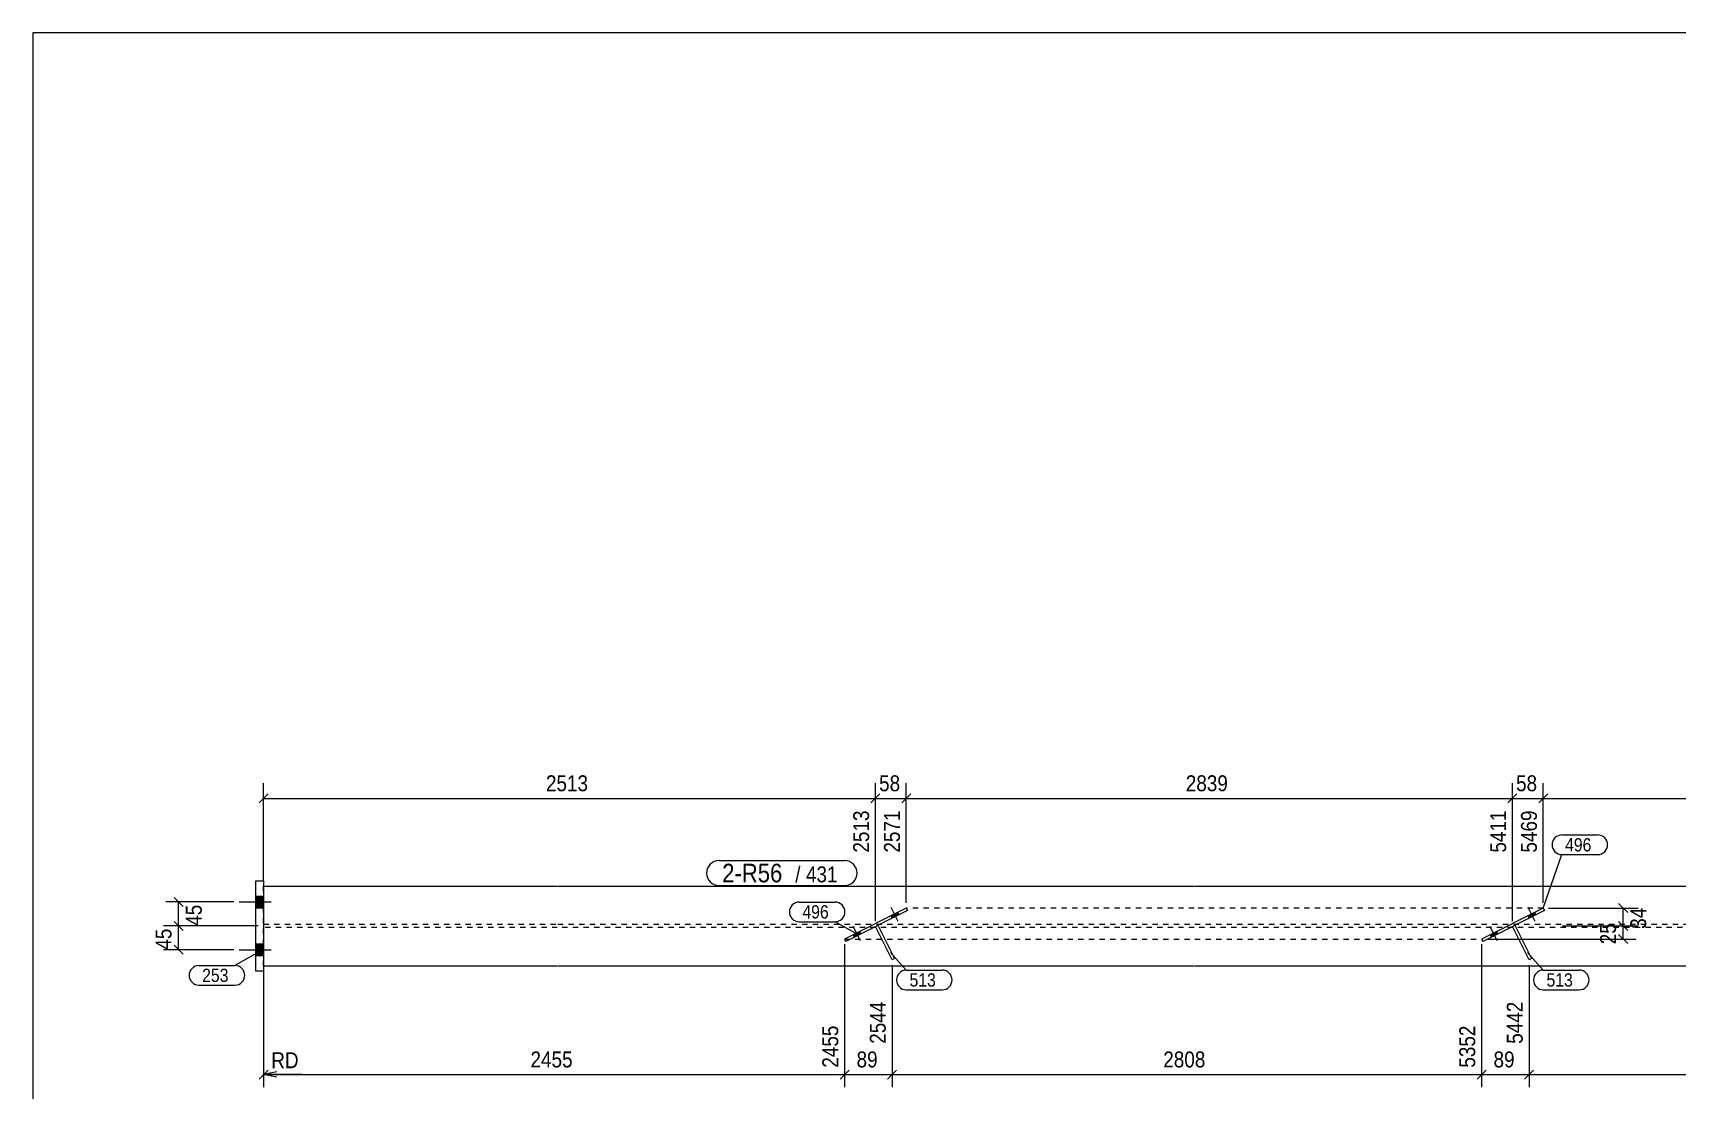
# Model space of a CAD drawing. Header units: millimetres. Extents: x 2 to 579, y 1 to 405.
# Drawn here: x 5 to 314.6, y 205.9 to 405 of the extents above; entities that cross this region are included whole.
import ezdxf

# ---------------------------------------------------------------- set-up
doc = ezdxf.new("R2010")
doc.units = ezdxf.units.MM
doc.linetypes.add('XKITLINE00', pattern=[0])
doc.linetypes.add('XKITLINE01', pattern=[4, 1, -1, 1, -1])
for name, color, linetype, lineweight in [('Bolt', 3, 'Continuous', 0), ('Dimensions', 7, 'Continuous', 0), ('DrawingSheet', 5, 'Continuous', 0), ('GraphicObject', 6, 'Continuous', 0), ('Part', 2, 'Continuous', 0), ('PartMark', 7, 'Continuous', 0)]:
    doc.layers.add(name, color=color, linetype=linetype, lineweight=lineweight)
doc.styles.add('ARIAL', font='ARIAL.TTF')

# ---------------------------------------------------------------- blocks, each defined once
blk = doc.blocks.new('*A13')
at = {"layer": 'Bolt'}
for points in [[(48.45, 240.25), (46.95, 240.25), (46.95, 242.45), (48.45, 242.45)], [(48.45, 240.25), (46.95, 240.25), (46.95, 242.45), (48.45, 242.45)], [(48.45, 240.25), (46.95, 240.25), (46.95, 242.45), (48.45, 242.45)], [(48.45, 231.25), (46.95, 231.25), (46.95, 233.45), (48.45, 233.45)], [(48.45, 231.25), (46.95, 231.25), (46.95, 233.45), (48.45, 233.45)], [(48.45, 231.25), (46.95, 231.25), (46.95, 233.45), (48.45, 233.45)]]:
    blk.add_hatch(color=3, dxfattribs=at).paths.add_polyline_path(points, flags=17)
at = {"layer": 'Bolt', "color": 3, "linetype": 'XKITLINE00', "lineweight": 0}
for p, q in [((46.95, 242.45), (48.45, 242.45)), ((46.95, 242.45), (48.45, 242.45)), ((46.95, 242.45), (48.45, 242.45)), ((43.85, 241.35), (49.85, 241.35)), ((43.85, 241.35), (49.85, 241.35)), ((43.85, 241.35), (49.85, 241.35)), ((46.95, 240.25), (48.45, 240.25)), ((46.95, 240.25), (48.45, 240.25)), ((46.95, 240.25), (48.45, 240.25)), ((43.85, 232.35), (49.85, 232.35)), ((43.85, 232.35), (49.85, 232.35)), ((43.85, 232.35), (49.85, 232.35)), ((46.95, 233.45), (48.45, 233.45)), ((46.95, 233.45), (48.45, 233.45)), ((46.95, 233.45), (48.45, 233.45)), ((46.95, 231.25), (48.45, 231.25)), ((46.95, 231.25), (48.45, 231.25)), ((46.95, 231.25), (48.45, 231.25))]:
    blk.add_line(p, q, dxfattribs=at)
blk = doc.blocks.new('*A14')
at = {"layer": 'Bolt'}
for points in [[(287.81, 239.4), (288.03, 238.96), (286.78, 238.33), (286.55, 238.78)], [(287.81, 239.4), (288.03, 238.96), (286.78, 238.33), (286.55, 238.78)], [(280.65, 235.82), (280.88, 235.37), (279.63, 234.74), (279.4, 235.19)], [(280.65, 235.82), (280.88, 235.37), (279.63, 234.74), (279.4, 235.19)]]:
    blk.add_hatch(color=3, dxfattribs=at).paths.add_polyline_path(points, flags=17)
at = {"layer": 'Bolt', "color": 3, "linetype": 'XKITLINE00', "lineweight": 0}
for p, q in [((286.78, 238.33), (286.55, 238.78)), ((286.78, 238.33), (286.55, 238.78)), ((287.9, 237.65), (286.56, 240.33)), ((287.9, 237.65), (286.56, 240.33)), ((288.03, 238.96), (287.81, 239.4)), ((288.03, 238.96), (287.81, 239.4)), ((280.75, 234.06), (279.41, 236.74)), ((280.75, 234.06), (279.41, 236.74)), ((280.88, 235.37), (280.65, 235.82)), ((280.88, 235.37), (280.65, 235.82)), ((279.63, 234.74), (279.4, 235.19)), ((279.63, 234.74), (279.4, 235.19))]:
    blk.add_line(p, q, dxfattribs=at)
blk = doc.blocks.new('*A15')
at = {"layer": 'Bolt'}
for points in [[(167.86, 239.4), (168.09, 238.96), (166.83, 238.33), (166.61, 238.78)], [(167.86, 239.4), (168.09, 238.96), (166.83, 238.33), (166.61, 238.78)], [(160.71, 235.82), (160.93, 235.37), (159.68, 234.74), (159.46, 235.19)], [(160.71, 235.82), (160.93, 235.37), (159.68, 234.74), (159.46, 235.19)]]:
    blk.add_hatch(color=3, dxfattribs=at).paths.add_polyline_path(points, flags=17)
at = {"layer": 'Bolt', "color": 3, "linetype": 'XKITLINE00', "lineweight": 0}
for p, q in [((167.96, 237.65), (166.61, 240.33)), ((167.96, 237.65), (166.61, 240.33)), ((166.83, 238.33), (166.61, 238.78)), ((166.83, 238.33), (166.61, 238.78)), ((168.09, 238.96), (167.86, 239.4)), ((168.09, 238.96), (167.86, 239.4)), ((160.81, 234.06), (159.46, 236.74)), ((160.81, 234.06), (159.46, 236.74)), ((160.93, 235.37), (160.71, 235.82)), ((160.93, 235.37), (160.71, 235.82)), ((159.68, 234.74), (159.46, 235.19)), ((159.68, 234.74), (159.46, 235.19))]:
    blk.add_line(p, q, dxfattribs=at)
blk = doc.blocks.new('*A16')
at = {"layer": 'Part', "color": 2, "linetype": 'XKITLINE00', "lineweight": 0}
for p, q in [((48.45, 244.35), (103.75, 244.35)), ((103.85, 244.35), (223.69, 244.35)), ((223.79, 244.35), (343.64, 244.35)), ((48.45, 229.35), (103.75, 229.35)), ((103.85, 229.35), (223.69, 229.35)), ((223.79, 229.35), (343.64, 229.35))]:
    blk.add_line(p, q, dxfattribs=at)
at = {"layer": 'Part', "color": 7, "linetype": 'XKITLINE01', "lineweight": 0}
for p, q in [((48.45, 229.35), (48.45, 244.35)), ((48.45, 237.17), (103.75, 237.17)), ((103.75, 236.52), (48.45, 236.52)), ((103.85, 237.17), (223.69, 237.17)), ((223.69, 236.52), (103.85, 236.52)), ((223.79, 237.17), (343.64, 237.17)), ((343.64, 236.52), (223.79, 236.52))]:
    blk.add_line(p, q, dxfattribs=at)
blk = doc.blocks.new('*A18')
at = {"layer": 'Part', "color": 2, "linetype": 'XKITLINE00', "lineweight": 0}
for p, q in [((46.95, 245.35), (48.45, 245.35)), ((46.95, 228.35), (46.95, 245.35)), ((48.45, 245.35), (48.45, 228.35)), ((48.45, 228.35), (46.95, 228.35))]:
    blk.add_line(p, q, dxfattribs=at)
blk = doc.blocks.new('*A19')
at = {"layer": 'Part', "color": 2, "linetype": 'XKITLINE00', "lineweight": 0}
for p, q in [((289.41, 240.21), (277.79, 234.38)), ((289.64, 239.76), (278.02, 233.94)), ((289.41, 240.21), (289.64, 239.76)), ((277.79, 234.38), (278.02, 233.94))]:
    blk.add_line(p, q, dxfattribs=at)
blk = doc.blocks.new('*A20')
at = {"layer": 'Part', "color": 7, "linetype": 'XKITLINE01', "lineweight": 0}
blk.add_line((283.61, 236.74), (284.05, 236.96), dxfattribs=at)
at = {"layer": 'Part', "color": 2, "linetype": 'XKITLINE00', "lineweight": 0}
for p, q in [((286.74, 230.48), (283.61, 236.74)), ((284.05, 236.96), (287.19, 230.71)), ((287.19, 230.71), (286.74, 230.48))]:
    blk.add_line(p, q, dxfattribs=at)
blk = doc.blocks.new('*A21')
at = {"layer": 'Part', "color": 2, "linetype": 'XKITLINE00', "lineweight": 0}
for p, q in [((169.47, 240.21), (157.85, 234.38)), ((169.69, 239.76), (158.07, 233.94)), ((169.47, 240.21), (169.69, 239.76)), ((157.85, 234.38), (158.07, 233.94))]:
    blk.add_line(p, q, dxfattribs=at)
blk = doc.blocks.new('*A22')
at = {"layer": 'Part', "color": 7, "linetype": 'XKITLINE01', "lineweight": 0}
blk.add_line((163.66, 236.74), (164.11, 236.96), dxfattribs=at)
at = {"layer": 'Part', "color": 2, "linetype": 'XKITLINE00', "lineweight": 0}
for p, q in [((166.8, 230.48), (163.66, 236.74)), ((164.11, 236.96), (167.25, 230.71)), ((167.25, 230.71), (166.8, 230.48))]:
    blk.add_line(p, q, dxfattribs=at)
blk = doc.blocks.new('*A23')
at = {"layer": 'GraphicObject', "color": 1, "linetype": 'XKITLINE01', "lineweight": 0}
for p, q in [((223.69, 240.21), (169.47, 240.21)), ((289.41, 240.21), (223.79, 240.21))]:
    blk.add_line(p, q, dxfattribs=at)
blk = doc.blocks.new('*A24')
at = {"layer": 'GraphicObject', "color": 1, "linetype": 'XKITLINE01', "lineweight": 0}
for p, q in [((157.85, 234.38), (223.69, 234.38)), ((223.79, 234.38), (277.79, 234.38))]:
    blk.add_line(p, q, dxfattribs=at)
blk = doc.blocks.new('*A25')
at = {"layer": 'DrawingSheet', "color": 5, "linetype": 'XKITLINE00', "lineweight": 0}
for p, q in [((579, 405), (5, 405)), ((5, 405), (5, 5))]:
    blk.add_line(p, q, dxfattribs=at)
blk = doc.blocks.new('*A57')
at = {"layer": 'Dimensions', "color": 7, "linetype": 'XKITLINE00', "lineweight": 0}
for p, q in [((293, 236.85), (306.85, 236.85)), ((303.6, 237.7), (305.3, 236)), ((304.45, 234.38), (304.45, 236.85)), ((278.79, 234.38), (306.85, 234.38)), ((303.6, 235.23), (305.3, 233.53))]:
    blk.add_line(p, q, dxfattribs=at)
at = {"layer": 'Dimensions', "color": 3}
for p in [(304.45, 236.85), (304.45, 234.38)]:
    blk.add_point(p, dxfattribs=at)
at = {"layer": 'Dimensions', "color": 3, "style": 'ARIAL', "width": 0.85}
blk.add_text('25', height=3, rotation=90.0002, dxfattribs=at).set_placement((303.1, 233.39))
blk = doc.blocks.new('*A58')
at = {"layer": 'Dimensions', "color": 7, "linetype": 'XKITLINE00', "lineweight": 0}
for p, q in [((290.41, 240.21), (307.3, 240.21)), ((303.6, 241.06), (305.3, 239.36)), ((304.45, 236.85), (304.45, 240.21)), ((293, 236.85), (307.3, 236.85)), ((303.6, 237.7), (305.3, 236))]:
    blk.add_line(p, q, dxfattribs=at)
at = {"layer": 'Dimensions', "color": 3}
for p in [(304.45, 240.21), (304.45, 236.85)]:
    blk.add_point(p, dxfattribs=at)
at = {"layer": 'Dimensions', "color": 3, "style": 'ARIAL', "width": 0.85}
blk.add_text('34', height=3, rotation=90.0002, dxfattribs=at).set_placement((308.8, 236.31))
blk = doc.blocks.new('*A59')
at = {"layer": 'Dimensions', "color": 7, "linetype": 'XKITLINE00', "lineweight": 0}
for p, q in [((48.45, 245.35), (48.45, 263.7)), ((163.66, 237.74), (163.66, 263.7)), ((49.3, 261.7), (47.6, 260)), ((48.45, 260.85), (163.66, 260.85)), ((164.51, 261.7), (162.81, 260))]:
    blk.add_line(p, q, dxfattribs=at)
at = {"layer": 'Dimensions', "color": 3}
for p in [(48.45, 260.85), (163.66, 260.85)]:
    blk.add_point(p, dxfattribs=at)
at = {"layer": 'Dimensions', "color": 3, "style": 'ARIAL', "width": 0.85}
blk.add_text('2513', height=3, dxfattribs=at).set_placement((101.61, 262.2))
blk.add_text('2513', height=3, rotation=90.0002, dxfattribs=at).set_placement((162.46, 250.65))
blk = doc.blocks.new('*A60')
at = {"layer": 'Dimensions', "color": 7, "linetype": 'XKITLINE00', "lineweight": 0}
for p, q in [((163.66, 237.74), (163.66, 263.7)), ((169.47, 241.21), (169.47, 263.7)), ((164.51, 261.7), (162.81, 260)), ((163.66, 260.85), (169.47, 260.85)), ((170.32, 261.7), (168.62, 260))]:
    blk.add_line(p, q, dxfattribs=at)
at = {"layer": 'Dimensions', "color": 3}
for p in [(163.66, 260.85), (169.47, 260.85)]:
    blk.add_point(p, dxfattribs=at)
at = {"layer": 'Dimensions', "color": 3, "style": 'ARIAL', "width": 0.85}
blk.add_text('58', height=3, dxfattribs=at).set_placement((164.34, 262.2))
blk.add_text('2571', height=3, rotation=90.0002, dxfattribs=at).set_placement((168.27, 250.65))
blk = doc.blocks.new('*A61')
at = {"layer": 'Dimensions', "color": 7, "linetype": 'XKITLINE00', "lineweight": 0}
for p, q in [((169.47, 241.21), (169.47, 263.7)), ((283.61, 237.74), (283.61, 263.7)), ((170.32, 261.7), (168.62, 260)), ((169.47, 260.85), (283.61, 260.85)), ((284.45, 261.7), (282.76, 260))]:
    blk.add_line(p, q, dxfattribs=at)
at = {"layer": 'Dimensions', "color": 3}
for p in [(169.47, 260.85), (283.61, 260.85)]:
    blk.add_point(p, dxfattribs=at)
at = {"layer": 'Dimensions', "color": 3, "style": 'ARIAL', "width": 0.85}
blk.add_text('2839', height=3, dxfattribs=at).set_placement((222.09, 262.2))
blk.add_text('5411', height=3, rotation=90.0002, dxfattribs=at).set_placement((282.41, 250.65))
blk = doc.blocks.new('*A62')
at = {"layer": 'Dimensions', "color": 7, "linetype": 'XKITLINE00', "lineweight": 0}
for p, q in [((283.61, 237.74), (283.61, 263.7)), ((289.41, 241.21), (289.41, 263.7)), ((284.45, 261.7), (282.76, 260)), ((283.61, 260.85), (289.41, 260.85)), ((290.26, 261.7), (288.57, 260))]:
    blk.add_line(p, q, dxfattribs=at)
at = {"layer": 'Dimensions', "color": 3}
for p in [(283.61, 260.85), (289.41, 260.85)]:
    blk.add_point(p, dxfattribs=at)
at = {"layer": 'Dimensions', "color": 3, "style": 'ARIAL', "width": 0.85}
blk.add_text('58', height=3, dxfattribs=at).set_placement((284.28, 262.2))
blk.add_text('5469', height=3, rotation=90.0002, dxfattribs=at).set_placement((288.21, 250.65))
blk = doc.blocks.new('*A63')
at = {"layer": 'Dimensions', "color": 7, "linetype": 'XKITLINE00', "lineweight": 0}
for p, q in [((289.41, 241.21), (289.41, 263.7)), ((399.04, 245.35), (399.04, 263.7)), ((290.26, 261.7), (288.57, 260)), ((289.41, 260.85), (399.04, 260.85)), ((399.89, 261.7), (398.19, 260))]:
    blk.add_line(p, q, dxfattribs=at)
at = {"layer": 'Dimensions', "color": 3}
for p in [(289.41, 260.85), (399.04, 260.85)]:
    blk.add_point(p, dxfattribs=at)
at = {"layer": 'Dimensions', "color": 3, "style": 'ARIAL', "width": 0.85}
blk.add_text('1954', height=3, dxfattribs=at).set_placement((339.78, 262.2))
blk.add_text('7423', height=3, rotation=90.0002, dxfattribs=at).set_placement((397.84, 250.65))
blk = doc.blocks.new('*A64')
at = {"layer": 'Dimensions', "color": 7, "linetype": 'XKITLINE00', "lineweight": 0}
for p, q in [((157.85, 233.38), (157.85, 206.45)), ((48.45, 228.35), (48.45, 206.45)), ((48.45, 228.35), (48.45, 206.45)), ((49.3, 209.7), (47.6, 208)), ((50.95, 209.35), (48.45, 208.85)), ((48.45, 208.85), (157.85, 208.85)), ((50.95, 208.35), (48.45, 208.85)), ((55.67, 208.85), (48.45, 208.85)), ((158.7, 209.7), (157, 208))]:
    blk.add_line(p, q, dxfattribs=at)
at = {"layer": 'Dimensions', "color": 3}
for p in [(48.45, 208.85), (157.85, 208.85)]:
    blk.add_point(p, dxfattribs=at)
at = {"layer": 'Dimensions', "color": 7}
blk.add_point((48.45, 208.85), dxfattribs=at)
at = {"layer": 'Dimensions', "color": 3, "style": 'ARIAL', "width": 0.85}
blk.add_text('2455', height=3, rotation=90.0002, dxfattribs=at).set_placement((156.65, 210.15))
for s, p in [('RD', (49.89, 210.05)), ('2455', (98.7, 210.2))]:
    blk.add_text(s, height=3, dxfattribs=at).set_placement(p)
blk = doc.blocks.new('*A65')
at = {"layer": 'Dimensions', "color": 7, "linetype": 'XKITLINE00', "lineweight": 0}
for p, q in [((157.85, 233.38), (157.85, 206.45)), ((166.8, 229.48), (166.8, 206.45)), ((158.7, 209.7), (157, 208)), ((157.85, 208.85), (166.8, 208.85)), ((167.65, 209.7), (165.95, 208))]:
    blk.add_line(p, q, dxfattribs=at)
at = {"layer": 'Dimensions', "color": 3}
for p in [(157.85, 208.85), (166.8, 208.85)]:
    blk.add_point(p, dxfattribs=at)
at = {"layer": 'Dimensions', "color": 3, "style": 'ARIAL', "width": 0.85}
blk.add_text('2544', height=3, rotation=90.0002, dxfattribs=at).set_placement((165.6, 214.65))
blk.add_text('89', height=3, dxfattribs=at).set_placement((160.1, 210.2))
blk = doc.blocks.new('*A66')
at = {"layer": 'Dimensions', "color": 7, "linetype": 'XKITLINE00', "lineweight": 0}
for p, q in [((277.79, 233.38), (277.79, 206.45)), ((166.8, 229.48), (166.8, 206.45)), ((167.65, 209.7), (165.95, 208)), ((166.8, 208.85), (277.79, 208.85)), ((278.64, 209.7), (276.95, 208))]:
    blk.add_line(p, q, dxfattribs=at)
at = {"layer": 'Dimensions', "color": 3}
for p in [(166.8, 208.85), (277.79, 208.85)]:
    blk.add_point(p, dxfattribs=at)
at = {"layer": 'Dimensions', "color": 3, "style": 'ARIAL', "width": 0.85}
blk.add_text('5352', height=3, rotation=90.0002, dxfattribs=at).set_placement((276.59, 210.15))
blk.add_text('2808', height=3, dxfattribs=at).set_placement((217.85, 210.2))
blk = doc.blocks.new('*A67')
at = {"layer": 'Dimensions', "color": 7, "linetype": 'XKITLINE00', "lineweight": 0}
for p, q in [((277.79, 233.38), (277.79, 206.45)), ((286.74, 229.48), (286.74, 206.45)), ((278.64, 209.7), (276.95, 208)), ((277.79, 208.85), (286.74, 208.85)), ((287.59, 209.7), (285.9, 208))]:
    blk.add_line(p, q, dxfattribs=at)
at = {"layer": 'Dimensions', "color": 3}
for p in [(277.79, 208.85), (286.74, 208.85)]:
    blk.add_point(p, dxfattribs=at)
at = {"layer": 'Dimensions', "color": 3, "style": 'ARIAL', "width": 0.85}
blk.add_text('5442', height=3, rotation=90.0002, dxfattribs=at).set_placement((285.54, 214.65))
blk.add_text('89', height=3, dxfattribs=at).set_placement((280.04, 210.2))
blk = doc.blocks.new('*A68')
at = {"layer": 'Dimensions', "color": 7, "linetype": 'XKITLINE00', "lineweight": 0}
for p, q in [((286.74, 229.48), (286.74, 206.45)), ((399.04, 228.35), (399.04, 206.45)), ((287.59, 209.7), (285.9, 208)), ((286.74, 208.85), (399.04, 208.85)), ((399.89, 209.7), (398.19, 208))]:
    blk.add_line(p, q, dxfattribs=at)
at = {"layer": 'Dimensions', "color": 3}
for p in [(286.74, 208.85), (399.04, 208.85)]:
    blk.add_point(p, dxfattribs=at)
at = {"layer": 'Dimensions', "color": 3, "style": 'ARIAL', "width": 0.85}
blk.add_text('7423', height=3, rotation=90.0002, dxfattribs=at).set_placement((397.84, 210.15))
blk.add_text('1981', height=3, dxfattribs=at).set_placement((338.44, 210.2))
blk = doc.blocks.new('*A69')
at = {"layer": 'Dimensions', "color": 7, "linetype": 'XKITLINE00', "lineweight": 0}
for p, q in [((47.45, 236.85), (29.6, 236.85)), ((31.6, 237.7), (33.3, 236)), ((32.45, 232.35), (32.45, 236.85)), ((42.85, 232.35), (29.6, 232.35)), ((31.6, 233.2), (33.3, 231.5))]:
    blk.add_line(p, q, dxfattribs=at)
at = {"layer": 'Dimensions', "color": 3}
for p in [(32.45, 236.85), (32.45, 232.35)]:
    blk.add_point(p, dxfattribs=at)
at = {"layer": 'Dimensions', "color": 3, "style": 'ARIAL', "width": 0.85}
blk.add_text('45', height=3, rotation=90.0002, dxfattribs=at).set_placement((31.1, 232.37))
blk = doc.blocks.new('*A70')
at = {"layer": 'Dimensions', "color": 7, "linetype": 'XKITLINE00', "lineweight": 0}
for p, q in [((31.6, 242.2), (33.3, 240.5)), ((42.85, 241.35), (30.05, 241.35)), ((32.45, 236.85), (32.45, 241.35)), ((47.45, 236.85), (30.05, 236.85)), ((31.6, 237.7), (33.3, 236))]:
    blk.add_line(p, q, dxfattribs=at)
at = {"layer": 'Dimensions', "color": 3}
for p in [(32.45, 241.35), (32.45, 236.85)]:
    blk.add_point(p, dxfattribs=at)
at = {"layer": 'Dimensions', "color": 3, "style": 'ARIAL', "width": 0.85}
blk.add_text('45', height=3, rotation=90.0002, dxfattribs=at).set_placement((36.8, 236.87))
blk = doc.blocks.new('*A73')
at = {"layer": 'PartMark', "color": 7, "linetype": 'XKITLINE00', "lineweight": 0}
for p, q in [((166.47, 231.87), (169.47, 228.52)), ((169.47, 228.52), (176.23, 228.52)), ((169.47, 224.82), (176.23, 224.82))]:
    blk.add_line(p, q, dxfattribs=at)
for centre, start, end in [((169.47, 226.67), 90, 270), ((176.23, 226.67), 270, 90)]:
    blk.add_arc(centre, 1.85, start, end, dxfattribs=at)
at = {"layer": 'PartMark', "color": 3, "style": 'ARIAL', "width": 0.85}
blk.add_text('513', height=2.5, dxfattribs=at).set_placement((170.07, 225.42))
blk = doc.blocks.new('*A74')
at = {"layer": 'PartMark', "color": 7, "linetype": 'XKITLINE00', "lineweight": 0}
for p, q in [((149.3, 241.34), (156.07, 241.34)), ((149.3, 237.64), (156.07, 237.64)), ((160.31, 235.25), (156.07, 237.64))]:
    blk.add_line(p, q, dxfattribs=at)
for centre, start, end in [((149.3, 239.49), 90, 270), ((156.07, 239.49), 270, 90)]:
    blk.add_arc(centre, 1.85, start, end, dxfattribs=at)
at = {"layer": 'PartMark', "color": 3, "style": 'ARIAL', "width": 0.85}
blk.add_text('496', height=2.5, dxfattribs=at).set_placement((149.9, 238.24))
blk = doc.blocks.new('*A75')
at = {"layer": 'PartMark', "color": 7, "linetype": 'XKITLINE00', "lineweight": 0}
for p, q in [((286.41, 231.87), (289.41, 228.52)), ((289.41, 228.52), (296.17, 228.52)), ((289.41, 224.82), (296.17, 224.82))]:
    blk.add_line(p, q, dxfattribs=at)
for centre, start, end in [((289.41, 226.67), 90, 270), ((296.17, 226.67), 270, 90)]:
    blk.add_arc(centre, 1.85, start, end, dxfattribs=at)
at = {"layer": 'PartMark', "color": 3, "style": 'ARIAL', "width": 0.85}
blk.add_text('513', height=2.5, dxfattribs=at).set_placement((290.01, 225.42))
blk = doc.blocks.new('*A76')
at = {"layer": 'PartMark', "color": 7, "linetype": 'XKITLINE00', "lineweight": 0}
for p, q in [((292.91, 253.97), (299.67, 253.97)), ((289.41, 240.21), (292.91, 250.27)), ((292.91, 250.27), (299.67, 250.27))]:
    blk.add_line(p, q, dxfattribs=at)
for centre, start, end in [((292.91, 252.12), 90, 270), ((299.67, 252.12), 270, 90)]:
    blk.add_arc(centre, 1.85, start, end, dxfattribs=at)
at = {"layer": 'PartMark', "color": 3, "style": 'ARIAL', "width": 0.85}
blk.add_text('496', height=2.5, dxfattribs=at).set_placement((293.51, 250.87))
blk = doc.blocks.new('*A77')
at = {"layer": 'PartMark', "color": 7, "linetype": 'XKITLINE00', "lineweight": 0}
for p, q in [((36.27, 229.39), (43.04, 229.39)), ((47.28, 231.78), (43.04, 229.39)), ((36.27, 225.69), (43.04, 225.69))]:
    blk.add_line(p, q, dxfattribs=at)
for centre, start, end in [((36.27, 227.54), 90, 270), ((43.04, 227.54), 270, 90)]:
    blk.add_arc(centre, 1.85, start, end, dxfattribs=at)
at = {"layer": 'PartMark', "color": 3, "style": 'ARIAL', "width": 0.85}
blk.add_text('253', height=2.5, dxfattribs=at).set_placement((36.87, 226.29))
blk = doc.blocks.new('*A79')
at = {"layer": 'PartMark', "color": 7, "linetype": 'XKITLINE00', "lineweight": 0}
for p, q in [((134.2, 249.15), (157.85, 249.15)), ((134.2, 244.45), (157.85, 244.45))]:
    blk.add_line(p, q, dxfattribs=at)
for centre, start, end in [((134.2, 246.8), 90, 270), ((157.85, 246.8), 270, 90)]:
    blk.add_arc(centre, 2.35, start, end, dxfattribs=at)
at = {"layer": 'PartMark', "color": 1, "style": 'ARIAL', "width": 0.85}
blk.add_text('2-R56', height=3.5, dxfattribs=at).set_placement((134.8, 245.05))
at = {"layer": 'PartMark', "color": 3, "style": 'ARIAL', "width": 0.85}
for s, p in [('/', (148.56, 245.05)), ('431', (150.57, 245.05))]:
    blk.add_text(s, height=3, dxfattribs=at).set_placement(p)

msp = doc.modelspace()

# ---------------------------------------------------------------- block references
at = {"lineweight": 0}
for name in ['*A25', '*A59', '*A60', '*A61', '*A62', '*A63', '*A76', '*A79', '*A18', '*A70', '*A13', '*A74', '*A21', '*A15', '*A23', '*A19', '*A14', '*A58', '*A69', '*A22', '*A57', '*A20', '*A64', '*A65', '*A24', '*A66', '*A67', '*A77', '*A73', '*A68', '*A75']:
    msp.add_blockref(name, (0, 0), dxfattribs=at)
at = {"layer": 'Part', "lineweight": 0}
msp.add_blockref('*A16', (0, 0), dxfattribs=at)

doc.saveas('drawing.dxf')
